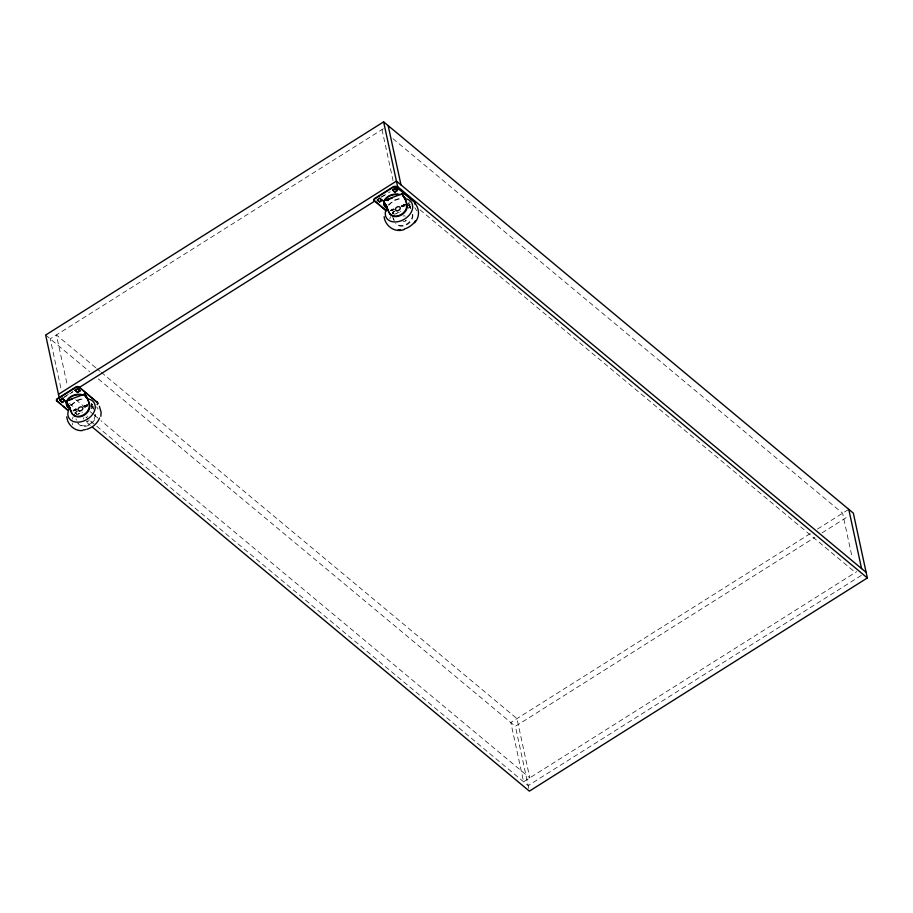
<?xml version="1.0" encoding="UTF-8"?>
<svg xmlns="http://www.w3.org/2000/svg" width="913" height="913" viewBox="0 0 913 913"><rect width="100%" height="100%" fill="white"/><g stroke="black" fill="none" stroke-linecap="round" stroke-linejoin="round"><path stroke-width="0.68" stroke-dasharray="4.57 3.42" d="M412.482 214.258C412.938 221.859 403.409 228.444 396.687 224.336M412.836 214.852C413.521 223.08 401.709 230.202 395.671 223.594M70.518 405.383L77.263 400.168L83.905 398.102M387.945 205.151L394.678 199.936L401.332 197.87M383.38 128.71L50.226 338.86L61.251 389.851M64.469 396.824L72.892 391.517M380.789 197.299L384.396 195.017M63.043 398.125L72.663 392.054M381.76 197.071L390.182 191.764M76.635 411.489L74.912 412.573L77.297 414.936M394.051 211.257L392.339 212.341L394.724 214.703L397.303 213.083L394.621 214.247M75.014 413.03L77.594 411.409M395.009 211.177L392.442 212.797L394.724 214.703M408.75 202.515L410.473 201.431M78.917 413.395L77.206 414.479L72.8 410.804M78.164 414.399L79.876 413.315M91.026 408.077L93.331 406.627M408.453 207.844L410.747 206.395M91.129 408.533L93.423 407.084M408.556 208.312L410.85 206.852M810.276 533.603L510.801 722.514L523.606 781.768L856.759 571.618M817.489 529.049L848.759 509.328M528.787 788.364L515.377 726.326L814.853 537.415M822.065 532.861L848.531 516.176M861.336 575.43L528.182 785.579L85.833 417.115M390.296 210.755L393.355 209.362M72.869 410.987L75.927 409.595M390.753 210.618L393.206 209.556M401.777 205.859L406.673 203.747M73.337 410.85L77 409.264M84.35 406.091L89.257 403.98M391.198 209.762L393.777 208.757M401.515 205.756L405.383 204.25M401.537 206.178L405.224 204.752M390.844 210.641L393.48 209.613M401.366 206.543L405.315 205.014M73.77 409.994L76.35 408.99M84.087 405.988L86.678 404.984M84.11 406.411L87.796 404.984M73.417 410.861L76.053 409.846M83.95 406.776L87.899 405.246M392.944 138.685L842.585 513.22L852.114 557.318M419.98 209.796L855.39 572.485M408.556 203.222L410.177 204.957L408.659 203.69M95.797 367.768L56.412 334.957L67.436 385.948M96.881 368.681L100.168 371.408M101.263 372.321L516.975 718.611L529.791 777.876L100.944 420.642M45.65 335.048L89.611 371.671M98.364 378.963L515.377 726.326M91.129 403.455L92.658 404.721M91.232 403.911L92.761 405.189M75.779 399.689L88.915 410.622M90.01 411.535L93.286 414.274M94.381 415.175L99.848 419.74M69.411 403.432L76.167 409.058M87.032 422.662L90.319 425.401M414.833 207.753L416.899 210.926M96.721 406.936L98.102 409.047M409.15 205.551L409.503 206.144M409.766 206.566L410.12 207.16M91.722 405.771L92.087 406.376M92.339 406.799L92.692 407.392M382.011 129.578L393.035 180.569M408.488 204.558A45.433 32.309 -31 0 1 410.827 208.689M392.773 217.362A92.407 65.713 -31 0 1 393.88 219.987M393.126 217.956A92.407 65.713 -31 0 1 394.233 220.581M408.853 205.163A45.433 32.309 -31 0 1 410.679 208.21M405.726 220.318A2.591 1.849 -31 0 1 405.201 220.729M389.84 218.743A15.042 10.705 -31 0 1 390.57 216.643M391.084 215.605A15.042 10.705 -31 0 1 393.172 212.626M402.895 206.452A15.042 10.705 -31 0 1 405.338 205.927M406.536 205.79A15.042 10.705 -31 0 1 409.983 205.95M388.858 205.185A14.722 10.465 -31 0 1 401.937 198.498M400.853 211.017A2.591 1.849 -31 0 1 400.43 211.508M399.289 212.215A2.591 1.849 -31 0 1 397.486 212.341M403.01 216.073A2.591 1.849 -31 0 1 405.281 216.187M406.399 220.238A2.591 1.849 -31 0 1 403.032 221.562M403.911 204.695A11.024 7.532 -12.2 0 1 402.119 206.441M394.336 209.408A11.024 7.532 -12.2 0 1 391.529 209.408M404.014 205.151A11.024 7.532 -12.2 0 1 402.222 206.909M394.427 209.864A11.024 7.532 -12.2 0 1 391.62 209.864M91.06 404.79A45.433 32.309 -31 0 1 93.4 408.921M75.916 418.896A92.407 65.713 -31 0 1 76.452 420.22M91.426 405.383A45.433 32.309 -31 0 1 93.765 409.515M87.774 420.961A2.591 1.849 -31 0 1 86.541 421.452M86.347 417.572A2.591 1.849 -31 0 1 86.975 417.389M72.743 424.819A15.042 10.705 -31 0 1 72.207 423.004M72.412 418.964A15.042 10.705 -31 0 1 73.143 416.876M73.656 415.837A15.042 10.705 -31 0 1 75.756 412.859M85.468 406.684A15.042 10.705 -31 0 1 87.91 406.159M89.12 406.023A15.042 10.705 -31 0 1 92.555 406.182M71.442 405.418A14.722 10.465 -31 0 1 84.521 398.73M82.467 412.151A2.591 1.849 -31 0 1 81.873 412.448M83.608 419.09A2.591 1.849 -31 0 1 84.019 417.503M86.838 416.077A2.591 1.849 -31 0 1 87.853 416.419M89.269 419.946A2.591 1.849 -31 0 1 88.983 420.471M88.55 420.961A2.591 1.849 -31 0 1 86.781 421.852M86.495 404.927A11.024 7.532 -12.2 0 1 84.704 406.673M76.909 409.64A11.024 7.532 -12.2 0 1 74.101 409.64M86.587 405.383A11.024 7.532 -12.2 0 1 84.795 407.141M77.012 410.097A11.024 7.532 -12.2 0 1 74.204 410.097M95.055 414.491C95.739 422.708 83.928 429.84 77.89 423.233C83.38 430.833 96.23 423.541 95.42 415.084L95.055 414.491"/><path stroke-width="1.37" d="M84.909 395.055L84.475 393.823L87.386 398.536M386.667 206.772L383.643 201.739A92.407 65.713 -31 0 1 388.173 210.504C391.346 223.103 410.827 213.939 406.673 203.188A45.433 32.309 -31 0 0 402.439 194.731L402.336 194.789M100.841 416.317L101.115 412.242L99.38 406.274M383.711 201.853L386.735 206.749M414.582 222.818C419.729 217.568 419.729 208.826 414.993 203.348M92.51 427.227L529.38 791.137L867.35 577.952L853.335 513.14L383.62 121.863L45.65 335.048L59.368 398.479M58.466 394.313L396.425 181.116L866.152 572.394M67.722 410.268L56.857 400.853A2.225 1.518 -12.2 0 1 57.325 398.639L75.699 387.044A2.522 1.723 -12.2 0 1 79.191 387.021L97.371 402.542A2.385 1.632 -12.2 0 1 97.326 404.562M386.222 210.937L374.284 200.62A2.225 1.518 -12.2 0 1 374.741 198.406L393.126 186.811A2.522 1.723 -12.2 0 1 396.607 186.788L414.799 202.309A2.385 1.632 -12.2 0 1 414.924 204.135M56.96 401.309A2.225 1.518 -12.2 0 1 57.416 399.107L75.802 387.511A2.522 1.723 -12.2 0 1 79.294 387.477L97.371 402.542M374.387 201.077A2.225 1.518 -12.2 0 1 374.844 198.874L393.229 187.279A2.522 1.723 -12.2 0 1 396.71 187.256L414.799 202.309M64.629 400.613L62.244 398.239L64.629 400.613L62.05 402.234L59.767 400.328L62.073 398.342M80.082 390.855L77.696 388.493L80.082 390.855L77.502 392.487L75.117 390.113L374.775 201.088M394.017 188.957L397.623 186.674L383.62 121.863M59.767 400.328L62.335 398.707M75.22 390.581L77.799 388.949M380.424 198.646L382.056 200.381L379.477 202.001L377.183 200.095L379.66 198.007M392.647 190.349L395.124 188.261L397.406 190.166L394.93 192.255L392.544 189.881L394.93 192.255M64.526 400.145L62.05 402.234M77.502 392.487L79.979 390.399M379.477 202.001L381.954 199.913M394.827 191.787L397.406 190.166M386.85 206.669L383.255 200.849L401.937 193.898M70.107 408.031L65.862 401.058L84.51 394.131L86.849 398.068M70.004 408.157L66.215 401.971L69.947 408.168M84.852 394.736L85.012 394.964A45.433 32.309 -31 0 1 89.246 403.42C92.692 412.516 78.313 422.08 72.184 413.749M383.277 201.145L383.837 201.659M66.272 402.062L65.862 401.378M388.128 200.415L385.491 200.289L392.236 198.121M68.064 400.51L72.116 399.221M403.877 229.62C394.873 233.066 385.001 225.853 384.133 216.666M385.491 200.289L387.922 200.073M82.432 430.571C75.916 431.267 70.004 426.656 67.653 420.79M73.565 415.084C80.949 419.649 91.745 411.067 88.892 402.827A45.433 32.309 -31 0 0 84.658 394.37L84.464 394.142M66.398 402.234L66.592 402.53A92.407 65.713 -31 0 1 71.111 411.329M397.623 186.674L867.35 577.952M395.215 188.717L397.509 190.623M379.762 198.475L382.056 200.381M377.845 200.267L379.374 201.545M375.357 201.511L386.119 210.481M75.117 390.113L77.411 392.019M59.665 399.86L62.951 402.599M56.857 400.853L61.16 404.436M63.317 406.228L67.619 409.811M383.916 201.944L384.019 202.298A92.407 65.713 -31 0 1 388.539 211.097L388.949 212.227M389.611 213.516C396.253 220.775 409.572 211.474 406.308 202.595A45.433 32.309 -31 0 0 402.085 194.138L401.903 193.59L404.801 198.304M401.914 193.898L404.938 198.943M71.168 411.854L72.549 414.342M71.534 412.459L70.758 410.736A92.407 65.713 -31 0 0 66.238 401.937M66.706 416.887L67.436 420.071M848.759 509.328L861.575 568.582M388.185 125.674L401.001 184.928M386.815 208.107A14.722 10.465 -31 0 0 396.048 221.927A14.722 10.465 -31 0 0 412.699 206.258L412.071 203.531A14.722 10.465 -31 0 0 405.304 198.657A11.024 7.532 -12.2 0 0 404.219 197.037M415.381 220.935A15.042 10.705 -31 0 1 404.174 229.072M400.522 229.722A15.042 10.705 -31 0 1 398.194 229.711M414.696 201.853A2.385 1.632 -12.2 0 1 414.959 203.462M386.724 207.879A11.024 7.532 -12.2 0 1 386.176 197.893A11.024 7.532 -12.2 0 1 400.339 194.606M386.815 208.347A11.024 7.532 -12.2 0 1 385.446 199.262A11.024 7.532 -12.2 0 1 397.84 194.549M69.388 408.339A14.722 10.465 -31 0 0 78.632 422.148A14.722 10.465 -31 0 0 95.283 406.49L94.655 403.763A14.722 10.465 -31 0 0 87.888 398.89M99.494 418.063A15.042 10.705 -31 0 1 86.746 429.293M85.525 429.601A15.042 10.705 -31 0 1 83.094 429.955M97.269 402.085A2.385 1.632 -12.2 0 1 97.223 404.094M69.297 408.111A11.024 7.532 -12.2 0 1 68.749 398.125A11.024 7.532 -12.2 0 1 82.912 394.838M85.126 395.843A11.024 7.532 -12.2 0 1 86.792 397.269M67.722 407.152A11.024 7.532 -12.2 0 1 69.822 397.748A11.024 7.532 -12.2 0 1 83.015 395.295M85.217 396.31A11.024 7.532 -12.2 0 1 86.895 397.726M397.041 210.766A2.591 1.849 -31 0 0 400.259 207.765A2.591 1.849 -31 0 0 396.322 207.559A2.591 1.849 -31 0 0 397.041 210.766M79.614 410.987A2.591 1.849 -31 0 0 82.832 407.985A2.591 1.849 -31 0 0 78.906 407.791A2.591 1.849 -31 0 0 79.614 410.987"/></g></svg>
